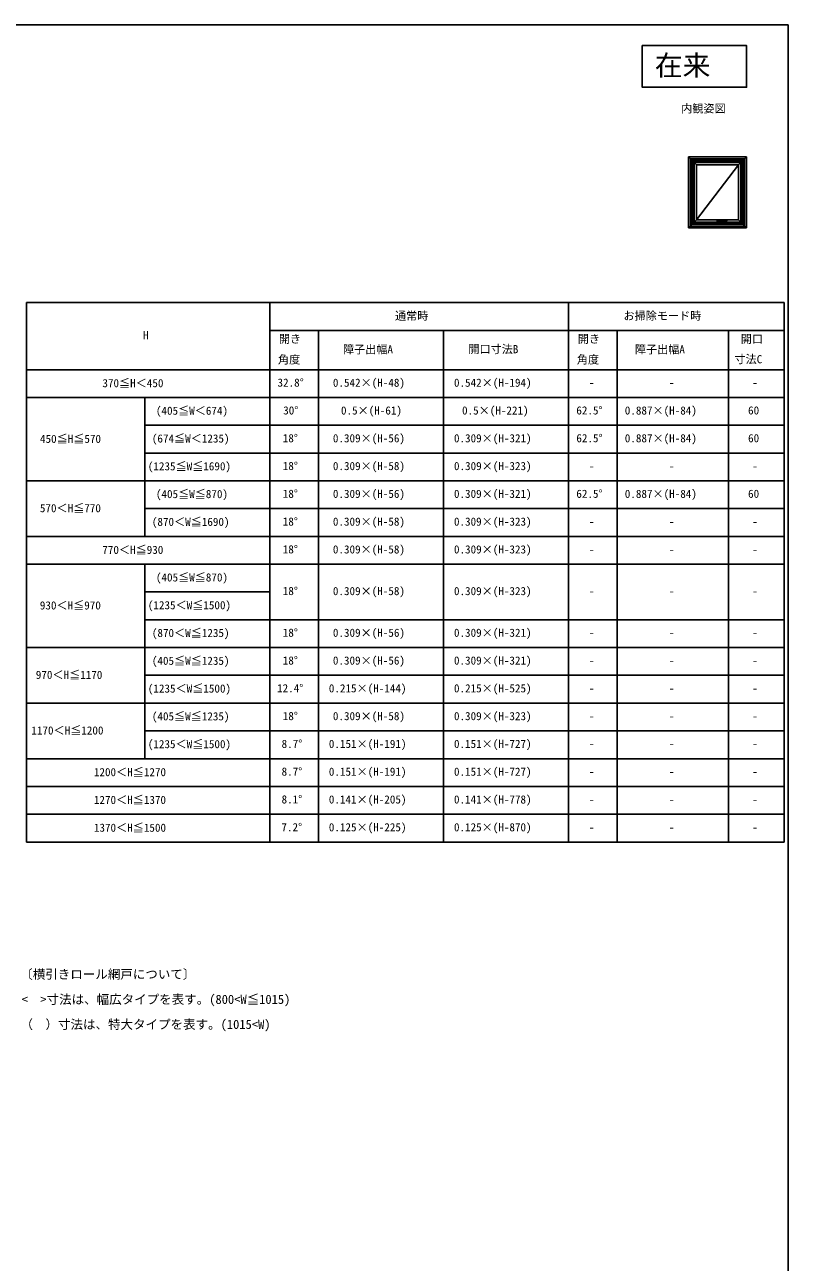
# Model space of a CAD drawing. Units: millimetres, scale not verified. Extents: x -525 to 525, y -783 to 778.
# Drawn here: x -24 to 525, y -143 to 747 of the extents above; entities that cross this region are included whole.
import ezdxf
from ezdxf.enums import TextEntityAlignment as Align

# ---------------------------------------------------------------- set-up
doc = ezdxf.new("R2010")
doc.units = ezdxf.units.MM
doc.header["$LTSCALE"] = 4
doc.linetypes.add('DOUBLE_CHAIN2', pattern=[12.8, 9, -1, 0.6, -0.6, 0.6, -1])
for name, color, linetype in [('0-1_USER1', 3, 'Continuous'), ('0-2_YKK_11', 7, 'Continuous'), ('0-6_YKK_A1', 4, 'Continuous'), ('0-8_YKK_ZWAK', 7, 'Continuous')]:
    doc.layers.add(name, color=color, linetype=linetype)
doc.styles.add('ＭＳ ゴシック', font='')
doc.styles.get('ＭＳ ゴシック').set_extended_font_data('MS Gothic')

msp = doc.modelspace()

# ---------------------------------------------------------------- linework, layer by layer
at = {"layer": '0-1_USER1'}
msp.add_lwpolyline([(420, 732.3), (495, 732.3), (495, 702.3), (420, 702.3)], close=True, dxfattribs=at)
at = {"layer": '0-2_YKK_11'}
for p, q in [((-22.967, 547.3), (522.033, 547.3)), ((-22.967, 547.3), (-22.967, 159.012)), ((367.033, 547.3), (367.033, 159.012)), ((152.033, 527.3), (522.033, 527.3)), ((187.033, 527.3), (187.033, 159.012)), ((277.033, 527.3), (277.033, 159.012)), ((402.033, 527.3), (402.033, 159.012)), ((482.033, 527.3), (482.033, 159.012)), ((-22.967, 499.012), (522.033, 499.012)), ((-22.967, 479.012), (522.033, 479.012)), ((62.033, 479.012), (62.033, 379.012)), ((62.033, 459.012), (522.033, 459.012)), ((62.033, 439.012), (522.033, 439.012)), ((62.033, 399.012), (522.033, 399.012)), ((-22.967, 379.012), (522.033, 379.012)), ((-22.967, 359.012), (522.033, 359.012)), ((62.033, 359.012), (62.033, 219.012)), ((62.033, 339.012), (152.033, 339.012)), ((62.033, 319.012), (522.033, 319.012)), ((-22.967, 299.012), (522.033, 299.012)), ((62.033, 279.012), (522.033, 279.012)), ((-22.967, 259.012), (522.033, 259.012)), ((62.033, 239.012), (522.033, 239.012)), ((-22.967, 219.012), (522.033, 219.012)), ((-22.967, 199.012), (522.033, 199.012)), ((-22.967, 179.012), (522.033, 179.012)), ((-22.967, 159.012), (522.033, 159.012))]:
    msp.add_line(p, q, dxfattribs=at)
for points in [[(152.033, 547.3), (152.033, 527.3), (152.033, 479.012), (152.033, 159.012)], [(522.033, 547.3), (522.033, 527.3), (522.033, 159.012)], [(-22.967, 419.012), (62.033, 419.012), (522.033, 419.012)]]:
    msp.add_lwpolyline(points, dxfattribs=at)
at = {"layer": '0-6_YKK_A1'}
for p, q in [((453.2, 652.3), (495, 652.3)), ((453.2, 652.3), (453.2, 601)), ((495, 652.3), (490.8, 648.1)), ((495, 652.3), (495, 601)), ((455.975, 649.525), (455.975, 603.775)), ((455.975, 649.525), (492.225, 649.525)), ((456.1, 649.4), (456.1, 603.9)), ((456.1, 649.4), (492.1, 649.4)), ((457.4, 648.1), (459, 646.5)), ((457.4, 648.1), (457.4, 605.2)), ((489.2, 646.5), (459, 646.5)), ((459, 646.5), (459, 606.8)), ((489.2, 646.5), (459, 606.8)), ((490.8, 648.1), (489.2, 646.5)), ((489.2, 646.5), (489.2, 606.8)), ((490.8, 648.1), (490.8, 605.2)), ((492.1, 649.4), (492.1, 603.9)), ((492.225, 649.525), (492.225, 603.775)), ((457.4, 605.2), (459, 606.8)), ((489.2, 606.8), (459, 606.8)), ((473.596, 606.05), (477.604, 606.05)), ((473.85, 606.7), (473.85, 605.4)), ((475.078, 606.75), (473.9, 606.75)), ((474.1, 606.05), (477.1, 606.05)), ((474.31, 606.155), (474.39, 606.155)), ((474.31, 605.945), (474.39, 605.945)), ((474.35, 605.8), (474.35, 606.3)), ((474.675, 605.35), (474.675, 606.726)), ((475.05, 606.347), (475.05, 606.05)), ((481.05, 606.99), (475.19, 606.99)), ((475.6, 605.091), (475.6, 607.107)), ((476.525, 605.35), (476.525, 606.389)), ((476.549, 606.39), (481.05, 606.39)), ((476.85, 605.8), (476.85, 606.3)), ((477.35, 606.39), (477.35, 605.4)), ((481.1, 606.94), (481.1, 606.44)), ((490.8, 605.2), (489.2, 606.8)), ((453.2, 601), (495, 601)), ((455.975, 603.775), (492.225, 603.775)), ((456.1, 603.9), (492.1, 603.9)), ((473.9, 605.35), (477.3, 605.35)), ((495, 601), (490.8, 605.2))]:
    msp.add_line(p, q, dxfattribs=at)
at = {"layer": '0-6_YKK_A1', "linetype": 'DOUBLE_CHAIN2'}
for p, q in [((475.166, 606.095), (475.186, 606.186)), ((475.186, 606.186), (475.207, 606.274)), ((475.312, 606.473), (475.292, 606.45)), ((481.05, 606.39), (481.05, 606.99))]:
    msp.add_line(p, q, dxfattribs=at)
at = {"layer": '0-6_YKK_A1'}
for points in [[(453.2, 652.3), (457.4, 648.1), (490.8, 648.1)], [(454.6, 602.4), (493.6, 602.4), (493.6, 650.9)], [(454.6, 602.4), (454.6, 650.9), (493.6, 650.9)], [(475.108, 606.907), (475.104, 606.896), (475.101, 606.885), (475.097, 606.867), (475.085, 606.794), (475.074, 606.716), (475.065, 606.631), (475.059, 606.54), (475.054, 606.446), (475.05, 606.347)], [(475.108, 606.907), (475.12, 606.936), (475.13, 606.953), (475.158, 606.981), (475.189, 606.99)], [(475.136, 605.65), (475.133, 605.719), (475.135, 605.829), (475.146, 605.964), (475.166, 606.096)], [(475.192, 606.99), (475.225, 606.982), (475.267, 606.954), (475.312, 606.907)], [(475.207, 606.274), (475.217, 606.308), (475.228, 606.339), (475.24, 606.368), (475.253, 606.394), (475.271, 606.424), (475.292, 606.45)], [(475.312, 606.907), (475.329, 606.882), (475.356, 606.819), (475.365, 606.784), (475.371, 606.746), (475.374, 606.705), (475.374, 606.669), (475.371, 606.634), (475.359, 606.572), (475.351, 606.547), (475.338, 606.515), (475.312, 606.473)], [(453.2, 601), (457.4, 605.2), (490.8, 605.2)], [(476.013, 605.602), (475.878, 605.581), (475.74, 605.567), (475.601, 605.563), (475.463, 605.566), (475.326, 605.578), (475.177, 605.602)]]:
    msp.add_lwpolyline(points, dxfattribs=at)
for centre, radius in [((474.35, 606.05), 0.22), ((474.35, 606.05), 0.2), ((475.6, 606.05), 0.375), ((476.85, 606.05), 0.2)]:
    msp.add_circle(centre, radius, dxfattribs=at)
for centre, radius, start, end in [((473.9, 606.7), 0.05, 90, 180), ((474.35, 606.05), 0.113, 111.03947, 248.96053), ((474.35, 606.05), 0.113, 291.03947, 68.96053), ((477.575, 606.05), 2.525, 180, 190.64929), ((473.625, 606.05), 2.525, 349.35071, 359.19506), ((476.549, 605.99), 0.4, 90, 177.71301), ((481.05, 606.94), 0.05, 0, 90), ((481.05, 606.44), 0.05, 270, 0), ((473.9, 605.4), 0.05, 180, 270), ((475.143, 605.592), 0.05, 190.64929, 259.35071), ((475.6, 608.025), 2.525, 259.35071, 280.64929), ((476.057, 605.592), 0.05, 280.64929, 349.35071), ((477.3, 605.4), 0.05, 270, 0)]:
    msp.add_arc(centre, radius, start, end, dxfattribs=at)
at = {"layer": '0-6_YKK_A1', "linetype": 'DOUBLE_CHAIN2'}
for centre, radius, start, end in [((475.255, 606.042), 0.895, 332.52377, 357.71301), ((475.186, 605.651), 0.05, 180.58522, 260.22176), ((476.005, 605.652), 0.05, 279.35046, 332.52377)]:
    msp.add_arc(centre, radius, start, end, dxfattribs=at)
at = {"layer": '0-8_YKK_ZWAK'}
msp.add_line((-525, 747.3), (525, 747.3), dxfattribs=at)
msp.add_lwpolyline([(-525, -782.7), (525, -782.7), (525, 747.3)], dxfattribs=at)

# ---------------------------------------------------------------- texts
at = {"layer": '0-1_USER1', "style": 'ＭＳ ゴシック'}
for s, height, p in [('在来', 14.66, (429, 706.3)), ('内観姿図', 5.865, (448, 682.3)), ('〔横引きロール網戸について〕', 6.598, (-27.483, 58.595)), ('<\u3000>寸法は、幅広タイプを表す。(800<W≦1015)', 6.598, (-26.511, 40.493)), ('（\u3000）寸法は、特大タイプを表す。(1015<W)', 6.598, (-27.352, 22.493))]:
    msp.add_text(s, height=height, dxfattribs=at).set_placement(p, align=Align.BOTTOM_LEFT)
at = {"layer": '0-2_YKK_11', "style": 'ＭＳ ゴシック'}
for s, p in [('通常時', (242.101, 533.073)), ('お掃除モード時', (406.487, 533.095)), ('H', (60.806, 519.156)), ('開き', (158.556, 516.482)), ('障子出幅A', (204.669, 508.906)), ('開口寸法B', (294.874, 509.088)), ('開き', (373.556, 516.482)), ('障子出幅A', (414.669, 508.906)), ('開口', (490.851, 516.414)), ('角度', (157.897, 501.603)), ('角度', (372.897, 501.603)), ('寸法C', (486.328, 501.853)), ('370≦H＜450', (31.624, 484.648)), ('32.8°', (157.578, 485.012)), ('0.542×(H-48)', (197.419, 484.967)), ('0.542×(H-194)', (284.51, 484.967)), ('-', (381.624, 485.012)), ('-', (439.124, 485.012)), ('-', (499.124, 485.012)), ('(405≦W＜674)', (70.101, 464.808)), ('30°', (161.669, 465.012)), ('0.5×(H-61)', (203.237, 464.967)), ('0.5×(H-221)', (290.328, 464.967)), ('62.5°', (372.556, 465.012)), ('0.887×(H-84)', (407.419, 464.967)), ('60', (496.101, 465.012)), ('450≦H≦570', (-13.285, 444.558)), ('(674≦W＜1235)', (67.192, 444.808)), ('18°', (161.351, 445.012)), ('0.309×(H-56)', (197.419, 444.967)), ('0.309×(H-321)', (284.51, 444.967)), ('62.5°', (372.556, 445.012)), ('0.887×(H-84)', (407.419, 444.967)), ('60', (496.101, 445.012)), ('(1235≦W≦1690)', (64.283, 424.808)), ('18°', (161.351, 425.012)), ('0.309×(H-58)', (197.419, 424.967)), ('0.309×(H-323)', (284.51, 424.967)), ('-', (381.624, 425.012)), ('-', (439.124, 425.012)), ('-', (499.124, 425.012)), ('(405≦W≦870)', (70.101, 404.808)), ('18°', (161.351, 405.012)), ('0.309×(H-56)', (197.419, 404.967)), ('0.309×(H-321)', (284.51, 404.967)), ('62.5°', (372.556, 405.012)), ('0.887×(H-84)', (407.419, 404.967)), ('60', (496.101, 405.012)), ('570＜H≦770', (-13.376, 394.648)), ('(870＜W≦1690)', (67.192, 384.808)), ('18°', (161.351, 385.012)), ('0.309×(H-58)', (197.419, 384.967)), ('0.309×(H-323)', (284.51, 384.967)), ('-', (381.624, 385.012)), ('-', (439.124, 385.012)), ('-', (499.124, 385.012)), ('770＜H≦930', (31.533, 364.648)), ('18°', (161.351, 365.012)), ('0.309×(H-58)', (197.419, 364.967)), ('0.309×(H-323)', (284.51, 364.967)), ('-', (381.624, 365.012)), ('-', (439.124, 365.012)), ('-', (499.124, 365.012)), ('(405≦W≦870)', (70.101, 344.808)), ('18°', (161.351, 335.012)), ('0.309×(H-58)', (197.419, 334.967)), ('0.309×(H-323)', (284.51, 334.967)), ('-', (381.624, 335.012)), ('-', (439.124, 335.012)), ('-', (499.124, 335.012)), ('930＜H≦970', (-13.399, 324.648)), ('(1235＜W≦1500)', (64.283, 324.808)), ('(870＜W≦1235)', (67.192, 304.808)), ('18°', (161.351, 305.012)), ('0.309×(H-56)', (197.419, 304.967)), ('0.309×(H-321)', (284.51, 304.967)), ('-', (381.624, 305.012)), ('-', (439.124, 305.012)), ('-', (499.124, 305.012)), ('(405≦W≦1235)', (67.192, 284.808)), ('18°', (161.351, 285.012)), ('0.309×(H-56)', (197.419, 284.967)), ('0.309×(H-321)', (284.51, 284.967)), ('-', (381.624, 285.012)), ('-', (439.124, 285.012)), ('-', (499.124, 285.012)), ('970＜H≦1170', (-16.308, 274.648)), ('(1235＜W≦1500)', (64.283, 264.808)), ('12.4°', (157.26, 265.012)), ('0.215×(H-144)', (194.51, 264.967)), ('0.215×(H-525)', (284.51, 264.967)), ('-', (381.624, 265.012)), ('-', (439.124, 265.012)), ('-', (499.124, 265.012)), ('(405≦W≦1235)', (67.192, 244.808)), ('18°', (161.351, 245.012)), ('0.309×(H-58)', (197.419, 244.967)), ('0.309×(H-323)', (284.51, 244.967)), ('1170＜H≦1200', (-19.513, 234.648)), ('-', (381.624, 245.012)), ('-', (439.124, 245.012)), ('-', (499.124, 245.012)), ('(1235＜W≦1500)', (64.283, 224.808)), ('8.7°', (160.51, 225.012)), ('0.151×(H-191)', (194.51, 224.967)), ('0.151×(H-727)', (284.51, 224.967)), ('-', (381.624, 225.012)), ('-', (439.124, 225.012)), ('-', (499.124, 225.012)), ('1200＜H≦1270', (25.487, 204.648)), ('8.7°', (160.51, 205.012)), ('0.151×(H-191)', (194.51, 204.967)), ('0.151×(H-727)', (284.51, 204.967)), ('-', (381.624, 205.012)), ('-', (439.124, 205.012)), ('-', (499.124, 205.012)), ('1270＜H≦1370', (25.487, 184.648)), ('8.1°', (160.51, 185.012)), ('0.141×(H-205)', (194.51, 184.967)), ('0.141×(H-778)', (284.51, 184.967)), ('-', (381.624, 185.012)), ('-', (439.124, 185.012)), ('-', (499.124, 185.012)), ('1370＜H≦1500', (25.487, 164.648)), ('7.2°', (160.397, 165.012)), ('0.125×(H-225)', (194.51, 164.967)), ('0.125×(H-870)', (284.51, 164.967)), ('-', (381.624, 165.012)), ('-', (439.124, 165.012)), ('-', (499.124, 165.012))]:
    msp.add_text(s, height=5.865, dxfattribs=at).set_placement(p, align=Align.BOTTOM_LEFT)

doc.saveas('drawing.dxf')
